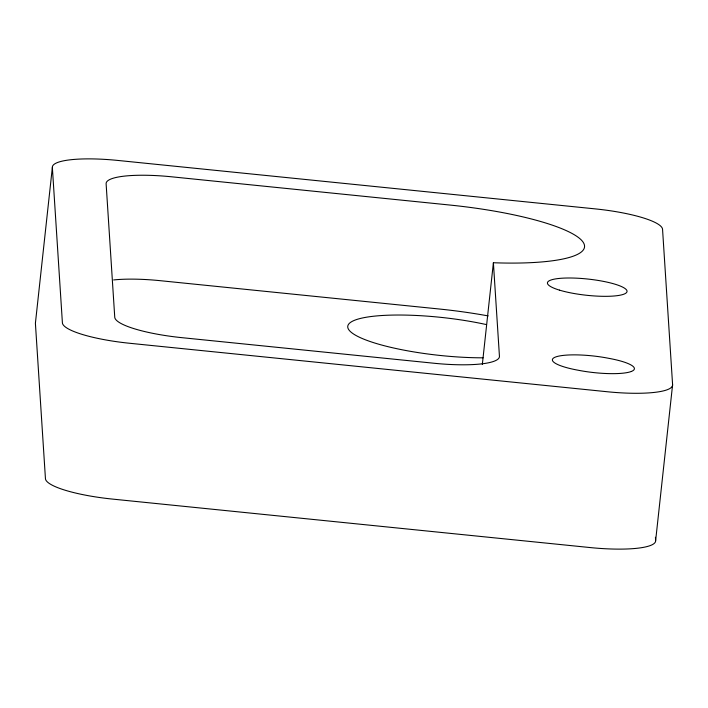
<?xml version="1.0" encoding="UTF-8"?>
<svg xmlns="http://www.w3.org/2000/svg" width="708" height="708" viewBox="0 0 708 708"><rect width="100%" height="100%" fill="white"/><g stroke="black" fill="none" stroke-linecap="round" stroke-linejoin="round"><path stroke-width="1.06" d="M52.357 167.424L35.4 323.255L45.445 478.643A66.711 13.558 6.2 0 0 112.66 499.105L590.207 547.567A66.711 13.558 6.2 0 0 655.643 540.576L672.6 384.745L662.555 229.357A66.711 13.558 6.2 0 0 595.34 208.895L117.793 160.433A66.711 13.558 6.2 0 0 52.357 167.424L62.401 322.813A66.711 13.558 6.2 0 0 129.617 343.265L607.163 391.736A66.711 13.558 6.2 0 0 672.6 384.745M482.334 364.452L493.396 262.748A133.414 27.116 6.2 0 0 582.755 241.667A133.414 27.116 6.2 0 0 450.129 205.072L171.566 176.796A66.711 13.558 6.2 0 0 106.12 183.788L114.749 317.211A66.711 13.558 6.2 0 0 181.965 337.672L434.004 363.248A66.711 13.558 6.2 0 0 499.441 356.257L493.396 262.748M655.431 537.266L655.643 540.576M488.166 315.91A133.414 27.116 6.2 0 0 438.827 308.962L160.265 280.687A66.711 13.558 6.2 0 0 113.625 279.943M483.068 357.814A93.394 18.983 6.2 0 1 347.752 326.397A93.394 18.983 6.2 0 1 485.954 324.485M631.359 371.452A40.029 8.133 6.2 0 0 608.597 358.292A40.029 8.133 6.2 0 0 555.417 357.071A40.029 8.133 6.2 0 0 578.179 370.231A40.029 8.133 6.2 0 0 631.359 371.452M559.462 290.13A40.029 8.133 6.2 0 0 625.801 293.201A40.029 8.133 6.2 0 0 576.409 278.164A40.029 8.133 6.2 0 0 559.462 290.13"/></g></svg>
